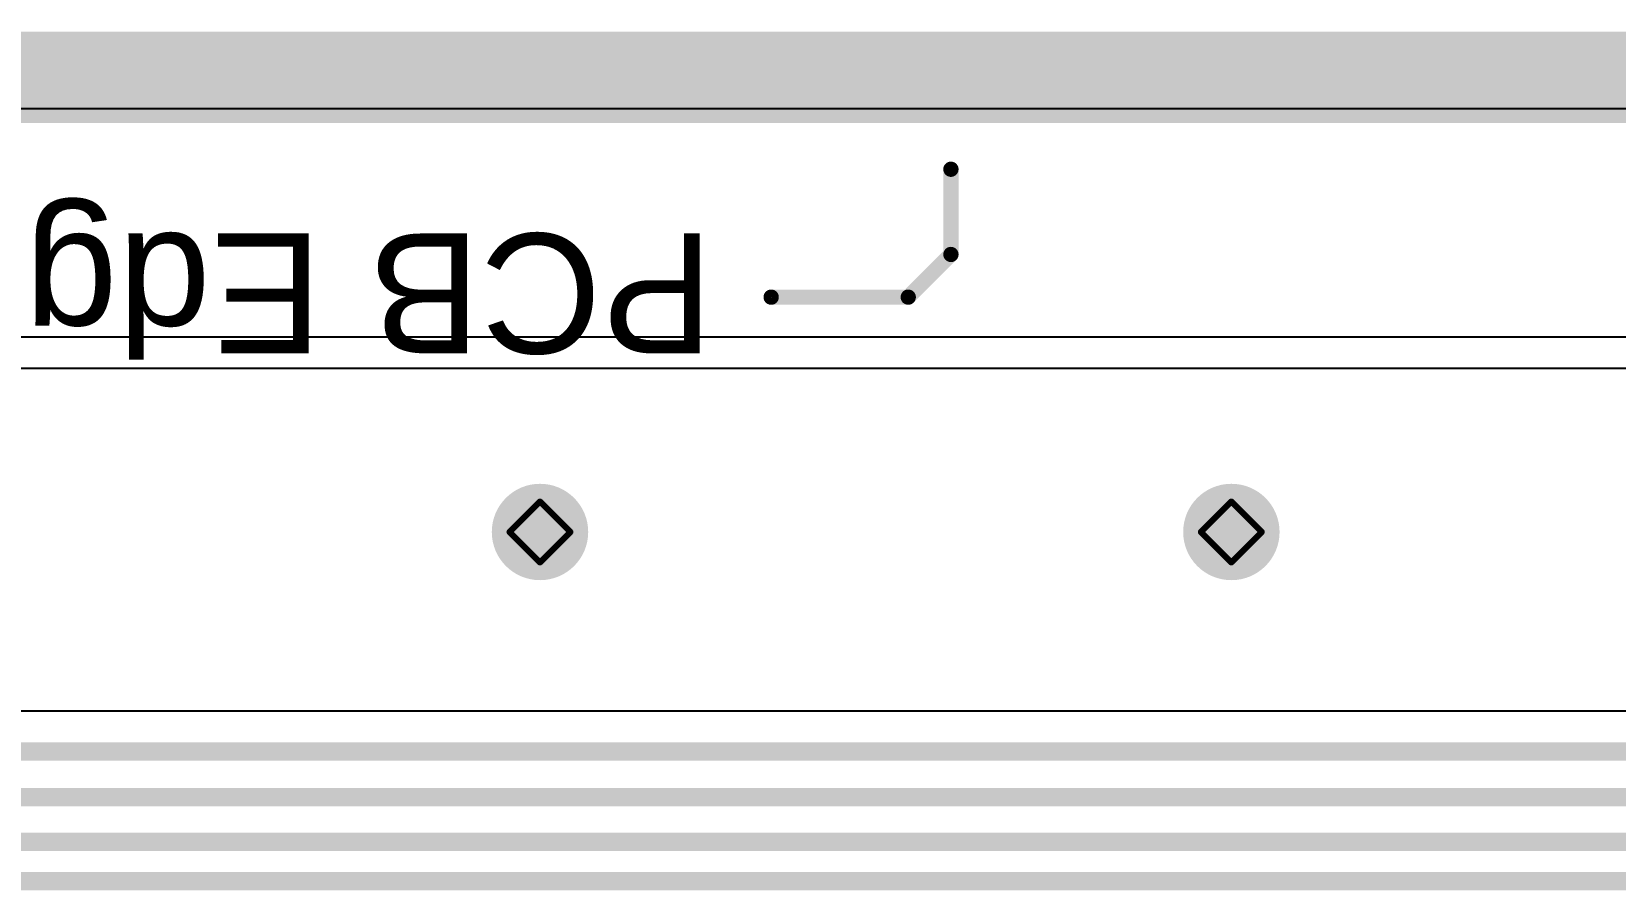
# Model space of a CAD drawing. Header units: inches. Extents: x -31 to 249, y -28 to 261.
# Drawn here: x 62.11 to 75.31, y 81.92 to 89.09 of the extents above; entities that cross this region are included whole.
import ezdxf

# ---------------------------------------------------------------- set-up
doc = ezdxf.new("R2010")
doc.units = ezdxf.units.IN
for name, color, linetype in [('Board Outline', 216, 'Continuous'), ('Bottom Layer', 5, 'Continuous'), ('Bottom Solder', 6, 'Continuous'), ('Drill Drawing', 1, 'Continuous'), ('Top Layer', 1, 'Continuous'), ('Top Overlay', 2, 'Continuous'), ('Top Solder', 216, 'Continuous'), ('Via Holes', 16, 'Continuous')]:
    doc.layers.add(name, color=color, linetype=linetype)
doc.styles.add('Arial', font='', dxfattribs={"height": 0.2})
doc.styles.get('Arial').set_extended_font_data('Arial')

# ---------------------------------------------------------------- blocks, each defined once
blk = doc.blocks.new('6437288_3_41')
at = {"layer": 'Top Overlay'}
for points in [[(-26.365, -8.915, 0.127, 0.127, 0), (-26.721, -9.271, 0.127, 0.127, 0)], [(-25.222, -8.915, 0.127, 0.127, 0), (-26.365, -8.915, 0.127, 0.127, 0)], [(-26.721, -9.271, 0.127, 0.127, 0), (-26.721, -9.982, 0.127, 0.127, 0)], [(35.5, -10.75, 0.127, 0.127, 0), (-35.5, -10.75, 0.127, 0.127, 0)]]:
    blk.add_lwpolyline(points, format="xyseb", dxfattribs=at)
for points in [[(-26.397, -8.915, 0.0635, 0.0635, 1), (-26.333, -8.915, 0.0635, 0.0635, 1)], [(-26.397, -8.915, 0.0635, 0.0635, 1), (-26.333, -8.915, 0.0635, 0.0635, 1)], [(-25.254, -8.915, 0.0635, 0.0635, 1), (-25.19, -8.915, 0.0635, 0.0635, 1)], [(-26.753, -9.271, 0.0635, 0.0635, 1), (-26.689, -9.271, 0.0635, 0.0635, 1)], [(-26.753, -9.271, 0.0635, 0.0635, 1), (-26.689, -9.271, 0.0635, 0.0635, 1)], [(-26.753, -9.982, 0.0635, 0.0635, 1), (-26.689, -9.982, 0.0635, 0.0635, 1)]]:
    blk.add_lwpolyline(points, format="xyseb", close=True, dxfattribs=at)
at = {"layer": 'Top Overlay', "style": 'Arial'}
blk.add_text('PCB Edge', height=1, dxfattribs=at).set_placement((-24.74, -9.446))

msp = doc.modelspace()

# ---------------------------------------------------------------- hatches: boundary and pattern name
at = {"layer": 'Bottom Layer'}
h = msp.add_hatch(color=5, dxfattribs=at)
edge = h.paths.add_edge_path()
edge.add_arc((66.345, 84.912), 0.3, 0, 360)
h = msp.add_hatch(color=5, dxfattribs=at)
edge = h.paths.add_edge_path()
edge.add_arc((72.111, 84.912), 0.3, 0, 360)
at = {"layer": 'Bottom Solder'}
h = msp.add_hatch(color=6, dxfattribs=at)
edge = h.paths.add_edge_path()
edge.add_arc((66.345, 84.912), 0.402, 0, 360)
h = msp.add_hatch(color=6, dxfattribs=at)
edge = h.paths.add_edge_path()
edge.add_arc((72.111, 84.912), 0.402, 0, 360)
at = {"layer": 'Top Layer'}
h = msp.add_hatch(color=1, dxfattribs=at)
edge = h.paths.add_edge_path()
edge.add_arc((66.345, 84.912), 0.3, 0, 360)
h = msp.add_hatch(color=1, dxfattribs=at)
edge = h.paths.add_edge_path()
edge.add_arc((72.111, 84.912), 0.3, 0, 360)
at = {"layer": 'Top Solder'}
h = msp.add_hatch(color=216, dxfattribs=at)
edge = h.paths.add_edge_path()
edge.add_arc((66.345, 84.912), 0.402, 0, 360)
h = msp.add_hatch(color=216, dxfattribs=at)
edge = h.paths.add_edge_path()
edge.add_arc((72.111, 84.912), 0.402, 0, 360)
at = {"layer": 'Via Holes'}
h = msp.add_hatch(color=7, dxfattribs=at)
edge = h.paths.add_edge_path()
edge.add_arc((66.345, 84.912), 0.15, 0, 360)
h = msp.add_hatch(color=7, dxfattribs=at)
edge = h.paths.add_edge_path()
edge.add_arc((72.111, 84.912), 0.15, 0, 360)

# ---------------------------------------------------------------- linework, layer by layer
at = {"layer": 'Board Outline'}
msp.add_lwpolyline([(0, 88.705, 0.762, 0.762, 0), (135, 88.705, 0.762, 0.762, 0)], format="xyseb", dxfattribs=at)
at = {"layer": 'Bottom Layer'}
for p, q in [((0.259, 88.446), (121.717, 88.446)), ((77.19, 86.538), (41.411, 86.538)), ((41.785, 86.279), (76.816, 86.279)), ((77.527, 83.416), (41.074, 83.416))]:
    msp.add_line(p, q, dxfattribs=at)
for points in [[(37.803, 83.08, 0.152, 0.152, 0), (89.138, 83.08, 0.152, 0.152, 0)], [(37.645, 82.699, 0.152, 0.152, 0), (88.98, 82.699, 0.152, 0.152, 0)], [(37.671, 82.328, 0.152, 0.152, 0), (81.841, 82.328, 0.152, 0.152, 0)], [(37.913, 81.999, 0.152, 0.152, 0), (81.552, 81.999, 0.152, 0.152, 0)]]:
    msp.add_lwpolyline(points, format="xyseb", dxfattribs=at)
at = {"layer": 'Drill Drawing'}
for points in [[(66.091, 84.912, 0.0508, 0.0508, 0), (66.345, 85.166, 0.0508, 0.0508, 0)], [(66.345, 85.166, 0.0508, 0.0508, 0), (66.599, 84.912, 0.0508, 0.0508, 0)], [(71.857, 84.912, 0.0508, 0.0508, 0), (72.111, 85.166, 0.0508, 0.0508, 0)], [(72.111, 85.166, 0.0508, 0.0508, 0), (72.365, 84.912, 0.0508, 0.0508, 0)], [(66.091, 84.912, 0.0508, 0.0508, 0), (66.345, 84.658, 0.0508, 0.0508, 0)], [(66.345, 84.658, 0.0508, 0.0508, 0), (66.599, 84.912, 0.0508, 0.0508, 0)], [(71.857, 84.912, 0.0508, 0.0508, 0), (72.111, 84.658, 0.0508, 0.0508, 0)], [(72.111, 84.658, 0.0508, 0.0508, 0), (72.365, 84.912, 0.0508, 0.0508, 0)]]:
    msp.add_lwpolyline(points, format="xyseb", dxfattribs=at)
for points in [[(66.332, 85.166, 0.0254, 0.0254, 1), (66.357, 85.166, 0.0254, 0.0254, 1)], [(66.332, 85.166, 0.0254, 0.0254, 1), (66.357, 85.166, 0.0254, 0.0254, 1)], [(72.098, 85.166, 0.0254, 0.0254, 1), (72.123, 85.166, 0.0254, 0.0254, 1)], [(72.098, 85.166, 0.0254, 0.0254, 1), (72.123, 85.166, 0.0254, 0.0254, 1)], [(66.078, 84.912, 0.0254, 0.0254, 1), (66.103, 84.912, 0.0254, 0.0254, 1)], [(66.078, 84.912, 0.0254, 0.0254, 1), (66.103, 84.912, 0.0254, 0.0254, 1)], [(66.586, 84.912, 0.0254, 0.0254, 1), (66.611, 84.912, 0.0254, 0.0254, 1)], [(66.586, 84.912, 0.0254, 0.0254, 1), (66.611, 84.912, 0.0254, 0.0254, 1)], [(71.844, 84.912, 0.0254, 0.0254, 1), (71.869, 84.912, 0.0254, 0.0254, 1)], [(71.844, 84.912, 0.0254, 0.0254, 1), (71.869, 84.912, 0.0254, 0.0254, 1)], [(72.352, 84.912, 0.0254, 0.0254, 1), (72.377, 84.912, 0.0254, 0.0254, 1)], [(72.352, 84.912, 0.0254, 0.0254, 1), (72.377, 84.912, 0.0254, 0.0254, 1)], [(66.332, 84.658, 0.0254, 0.0254, 1), (66.357, 84.658, 0.0254, 0.0254, 1)], [(66.332, 84.658, 0.0254, 0.0254, 1), (66.357, 84.658, 0.0254, 0.0254, 1)], [(72.098, 84.658, 0.0254, 0.0254, 1), (72.123, 84.658, 0.0254, 0.0254, 1)], [(72.098, 84.658, 0.0254, 0.0254, 1), (72.123, 84.658, 0.0254, 0.0254, 1)]]:
    msp.add_lwpolyline(points, format="xyseb", close=True, dxfattribs=at)
at = {"layer": 'Top Layer'}
msp.add_line((0.259, 88.446), (134.741, 88.446), dxfattribs=at)

# ---------------------------------------------------------------- block references
at = {"rotation": 180}
msp.add_blockref('6437288_3_41', (43.051, 77.956), dxfattribs=at)

doc.saveas('drawing.dxf')
